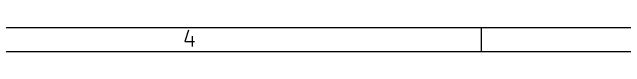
# Model space of a CAD drawing. Header units: millimetres. Extents: x 10 to 287, y -200 to -10.
# Drawn here: x 171 to 221.9, y -12 to -10 of the extents above; entities that cross this region are included whole.
import ezdxf

# ---------------------------------------------------------------- set-up
doc = ezdxf.new("R2010")
doc.units = ezdxf.units.MM
doc.layers.add('RED', color=14, linetype='CONTINUOUS')

msp = doc.modelspace()

# ---------------------------------------------------------------- linework, layer by layer
at = {"layer": 'RED', "linetype": 'CONTINUOUS'}
for p, q in [((10, -10), (287.0022, -10)), ((210, -12), (210, -10)), ((185.6557, -10.2318), (185.3462, -11.1603)), ((185.3462, -11.1603), (186.1509, -11.1603)), ((185.9652, -10.727), (185.9652, -11.5937)), ((12, -12), (285.0022, -12))]:
    msp.add_line(p, q, dxfattribs=at)

doc.saveas('drawing.dxf')
